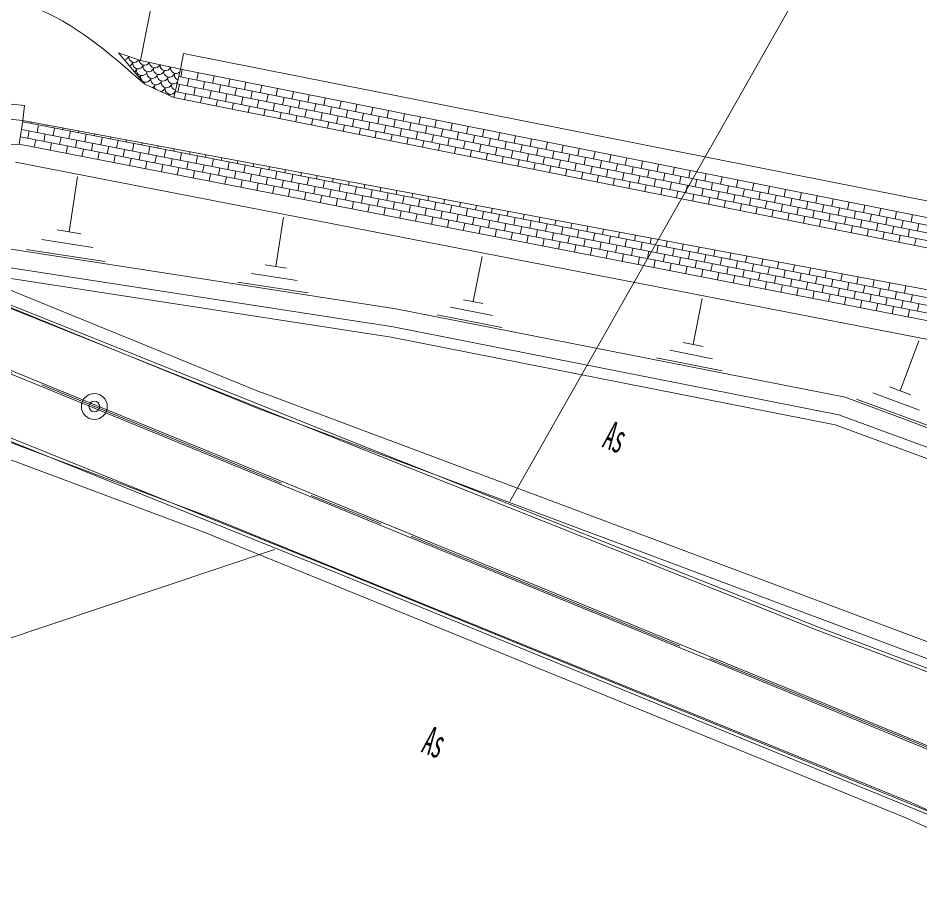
# Model space of a CAD drawing. Units: millimetres, scale not verified. Extents: x 40000 to 680000, y 20000 to 380000.
# Drawn here: x 350906 to 392704, y 271152 to 312145 of the extents above; entities that cross this region are included whole.
import ezdxf
from ezdxf.enums import TextEntityAlignment as Align

# ---------------------------------------------------------------- set-up
doc = ezdxf.new("R2010")
doc.units = ezdxf.units.MM
doc.header["$LTSCALE"] = 1000
doc.header["$PDMODE"] = 32
doc.header["$PDSIZE"] = 500
doc.linetypes.add('CHAIN', pattern=[18.5, 12, -1.5, 3.5, -1.5])
for name, color, linetype, lineweight in [('M-BGD', 7, 'Continuous', 13), ('M-BMK', 2, 'CHAIN', 13), ('M-BMK-SRVR', 3, 'Continuous', 13), ('M-STR-STRC', 7, 'Continuous', 13)]:
    doc.layers.add(name, color=color, linetype=linetype, lineweight=lineweight)
doc.styles.add('ＭＳ ゴシック', font='')
doc.styles.get('ＭＳ ゴシック').set_extended_font_data('MS Gothic')

msp = doc.modelspace()

# ---------------------------------------------------------------- linework, layer by layer
at = {"layer": 'M-BGD'}
for p, q in [((356579, 310178), (357339, 313978)), ((358432, 309771), (358578, 310507)), ((358578, 310507), (421196, 298087)), ((358119, 308461), (358432, 309771)), ((358432, 309771), (421050, 297351)), ((421050, 297351), (358432, 309771)), ((358518, 309754), (358450, 309411)), ((427609, 295694), (358350, 309431)), ((358818, 309338), (358750, 308995)), ((359254, 309608), (359186, 309265)), ((359990, 309462), (359922, 309119)), ((360725, 309316), (360657, 308973)), ((427552, 295348), (358269, 309090)), ((358382, 309068), (358314, 308724)), ((359118, 308922), (359050, 308578)), ((359554, 309192), (359486, 308849)), ((360289, 309046), (360221, 308703)), ((361025, 308900), (360957, 308557)), ((361461, 309171), (361393, 308827)), ((362197, 309025), (362129, 308681)), ((427494, 295003), (358188, 308749)), ((358682, 308651), (358624, 308361)), ((359418, 308505), (359360, 308214)), ((359854, 308776), (359785, 308432)), ((360589, 308630), (360521, 308286)), ((361325, 308484), (361257, 308141)), ((361761, 308754), (361693, 308411)), ((362496, 308608), (362428, 308265)), ((362932, 308879), (362864, 308535)), ((363668, 308733), (363600, 308389)), ((364404, 308587), (364336, 308244)), ((351135, 307394), (351204, 308091)), ((420777, 295972), (358119, 308461)), ((360153, 308359), (360095, 308067)), ((360889, 308214), (360831, 307921)), ((361625, 308068), (361566, 307774)), ((362061, 308338), (361992, 307995)), ((362796, 308192), (362728, 307849)), ((363232, 308462), (363164, 308119)), ((363968, 308316), (363900, 307973)), ((364703, 308171), (364635, 307827)), ((365139, 308441), (365071, 308098)), ((365875, 308295), (365807, 307952)), ((366611, 308149), (366543, 307806)), ((329847, 307961), (362256, 294774)), ((362360, 307922), (362302, 307628)), ((363096, 307776), (363037, 307481)), ((363532, 308046), (363464, 307703)), ((364268, 307900), (364199, 307557)), ((365003, 307754), (364935, 307411)), ((365439, 308025), (365371, 307681)), ((366175, 307879), (366107, 307535)), ((366910, 307733), (366842, 307390)), ((367346, 308003), (367278, 307660)), ((368082, 307857), (368014, 307514)), ((368818, 307711), (368750, 307368)), ((329564, 307267), (361983, 294075)), ((350955, 306297), (351135, 307394)), ((351125, 307333), (426739, 292658)), ((420306, 294448), (351135, 307394)), ((351491, 307262), (351504, 307325)), ((363832, 307630), (363773, 307334)), ((364567, 307484), (364509, 307188)), ((365303, 307338), (365244, 307041)), ((365739, 307608), (365671, 307265)), ((366475, 307462), (366406, 307119)), ((367210, 307317), (367142, 306973)), ((367646, 307587), (367578, 307244)), ((368382, 307441), (368314, 307098)), ((369117, 307295), (369049, 306952)), ((369553, 307565), (369485, 307222)), ((370289, 307420), (370221, 307076)), ((371025, 307274), (370957, 306930)), ((351068, 306988), (426674, 292314)), ((351358, 306575), (351425, 306918)), ((351793, 306847), (351860, 307191)), ((352228, 307119), (352241, 307187)), ((352529, 306704), (352596, 307048)), ((352964, 306976), (352978, 307049)), ((353265, 306561), (353332, 306905)), ((353700, 306833), (353715, 306911)), ((366039, 307192), (365980, 306894)), ((366774, 307046), (366715, 306748)), ((367510, 306900), (367451, 306601)), ((367946, 307171), (367878, 306827)), ((368682, 307025), (368613, 306681)), ((369417, 306879), (369349, 306536)), ((369853, 307149), (369785, 306806)), ((370589, 307003), (370521, 306660)), ((371324, 306857), (371256, 306514)), ((371760, 307128), (371692, 306784)), ((372496, 306982), (372428, 306638)), ((373232, 306836), (373164, 306493)), ((351012, 306642), (426609, 291971)), ((351660, 306160), (351726, 306503)), ((352094, 306432), (352161, 306776)), ((352831, 306289), (352897, 306633)), ((353567, 306146), (353634, 306490)), ((354002, 306418), (354068, 306762)), ((354437, 306691), (354453, 306774)), ((354738, 306275), (354805, 306619)), ((355173, 306548), (355190, 306636)), ((355474, 306133), (355541, 306476)), ((355909, 306405), (355927, 306498)), ((368246, 306754), (368186, 306455)), ((368981, 306608), (368922, 306308)), ((369717, 306463), (369657, 306161)), ((370153, 306733), (370085, 306390)), ((370889, 306587), (370820, 306244)), ((371624, 306441), (371556, 306098)), ((372060, 306711), (371992, 306368)), ((372796, 306566), (372728, 306222)), ((373531, 306420), (373463, 306076)), ((373967, 306690), (373899, 306347)), ((374703, 306544), (374635, 306201)), ((375439, 306398), (375371, 306055)), ((350955, 306297), (336517, 306177)), ((350955, 306297), (420042, 292889)), ((420042, 292889), (350955, 306297)), ((352396, 306017), (352463, 306361)), ((353132, 305874), (353199, 306218)), ((353868, 305731), (353935, 306075)), ((354303, 306003), (354370, 306347)), ((355039, 305860), (355106, 306204)), ((355776, 305718), (355842, 306061)), ((356211, 305990), (356277, 306333)), ((356645, 306262), (356664, 306360)), ((356947, 305847), (357013, 306190)), ((357382, 306119), (357402, 306222)), ((357683, 305704), (357750, 306048)), ((358118, 305976), (358139, 306084)), ((370453, 306317), (370393, 306015)), ((371188, 306171), (371128, 305868)), ((371924, 306025), (371864, 305722)), ((372360, 306295), (372292, 305952)), ((373096, 306149), (373027, 305806)), ((373831, 306003), (373763, 305660)), ((374267, 306274), (374199, 305930)), ((375003, 306128), (374935, 305784)), ((375738, 305982), (375670, 305639)), ((376174, 306252), (376106, 305909)), ((376910, 306106), (376842, 305763)), ((354605, 305588), (354671, 305932)), ((355341, 305445), (355408, 305789)), ((356077, 305303), (356144, 305646)), ((356512, 305575), (356579, 305918)), ((357248, 305432), (357315, 305775)), ((357984, 305289), (358051, 305632)), ((358419, 305561), (358486, 305905)), ((358854, 305833), (358876, 305946)), ((359156, 305418), (359222, 305762)), ((359590, 305690), (359613, 305808)), ((359892, 305275), (359959, 305619)), ((360327, 305547), (360350, 305670)), ((372660, 305879), (372599, 305575)), ((373395, 305733), (373335, 305428)), ((374131, 305587), (374070, 305282)), ((374567, 305857), (374499, 305514)), ((375303, 305711), (375234, 305368)), ((376038, 305566), (375970, 305222)), ((376474, 305836), (376406, 305493)), ((377210, 305690), (377142, 305347)), ((377646, 305960), (377578, 305617)), ((378381, 305814), (378313, 305471)), ((379117, 305669), (379049, 305325)), ((393984, 297080), (350791, 305463)), ((356813, 305160), (356880, 305503)), ((357550, 305017), (357616, 305360)), ((358286, 304874), (358353, 305217)), ((358721, 305146), (358787, 305490)), ((359457, 305003), (359524, 305347)), ((360193, 304860), (360260, 305204)), ((360628, 305132), (360695, 305476)), ((361063, 305405), (361088, 305532)), ((361364, 304989), (361431, 305333)), ((361799, 305262), (361825, 305394)), ((362101, 304847), (362167, 305190)), ((362535, 305119), (362562, 305256)), ((374867, 305441), (374806, 305135)), ((375602, 305295), (375541, 304989)), ((376338, 305149), (376277, 304842)), ((376774, 305420), (376706, 305076)), ((377510, 305274), (377441, 304930)), ((377946, 305544), (377877, 305201)), ((378681, 305398), (378613, 305055)), ((379417, 305252), (379349, 304909)), ((379853, 305523), (379785, 305179)), ((380588, 305377), (380520, 305033)), ((381324, 305231), (381256, 304887)), ((353667, 304794), (353272, 302241)), ((359022, 304731), (359089, 305075)), ((359758, 304588), (359825, 304932)), ((360495, 304445), (360561, 304789)), ((360930, 304717), (360996, 305061)), ((361666, 304574), (361732, 304918)), ((362402, 304432), (362469, 304775)), ((362837, 304704), (362904, 305047)), ((363272, 304976), (363299, 305118)), ((363573, 304561), (363640, 304904)), ((364008, 304833), (364036, 304980)), ((364309, 304418), (364376, 304762)), ((364744, 304690), (364774, 304842)), ((377074, 305003), (377013, 304695)), ((377809, 304857), (377748, 304549)), ((378245, 305128), (378177, 304785)), ((378981, 304982), (378913, 304639)), ((379717, 304836), (379648, 304493)), ((380153, 305106), (380084, 304763)), ((380888, 304960), (380820, 304617)), ((381624, 304815), (381556, 304471)), ((382060, 305085), (381992, 304742)), ((382795, 304939), (382727, 304596)), ((383531, 304793), (383463, 304450)), ((361231, 304302), (361298, 304646)), ((361967, 304159), (362034, 304503)), ((362704, 304017), (362770, 304360)), ((363138, 304289), (363205, 304632)), ((363875, 304146), (363941, 304489)), ((364611, 304003), (364678, 304346)), ((365046, 304275), (365112, 304619)), ((365480, 304547), (365511, 304704)), ((365782, 304132), (365849, 304476)), ((366217, 304404), (366248, 304566)), ((366518, 303989), (366585, 304333)), ((366953, 304261), (366985, 304428)), ((378545, 304712), (378484, 304402)), ((379281, 304566), (379219, 304256)), ((380016, 304420), (379955, 304109)), ((380452, 304690), (380384, 304347)), ((381188, 304544), (381120, 304201)), ((381924, 304398), (381855, 304055)), ((382360, 304669), (382291, 304325)), ((383095, 304523), (383027, 304179)), ((383831, 304377), (383763, 304033)), ((384267, 304647), (384199, 304304)), ((385002, 304501), (384934, 304158)), ((385738, 304355), (385670, 304012)), ((363440, 303874), (363506, 304217)), ((364176, 303731), (364243, 304074)), ((364912, 303588), (364979, 303931)), ((365347, 303860), (365414, 304204)), ((366083, 303717), (366150, 304061)), ((366820, 303574), (366886, 303918)), ((367254, 303846), (367321, 304190)), ((367689, 304118), (367723, 304290)), ((367991, 303703), (368057, 304047)), ((368426, 303976), (368460, 304152)), ((368727, 303561), (368794, 303904)), ((369162, 303833), (369197, 304014)), ((380752, 304274), (380690, 303962)), ((381488, 304128), (381426, 303816)), ((382223, 303982), (382161, 303669)), ((382659, 304252), (382591, 303909)), ((383395, 304106), (383327, 303763)), ((384131, 303960), (384063, 303617)), ((384567, 304231), (384498, 303888)), ((385302, 304085), (385234, 303742)), ((386038, 303939), (385970, 303596)), ((386474, 304209), (386406, 303866)), ((387209, 304063), (387141, 303720)), ((387945, 303918), (387877, 303574)), ((365649, 303445), (365715, 303789)), ((366385, 303302), (366452, 303646)), ((367121, 303159), (367188, 303503)), ((367556, 303431), (367623, 303775)), ((368292, 303288), (368359, 303632)), ((369028, 303146), (369095, 303489)), ((369463, 303418), (369530, 303761)), ((369898, 303690), (369934, 303876)), ((370200, 303275), (370266, 303618)), ((370634, 303547), (370671, 303738)), ((370936, 303132), (371002, 303475)), ((371371, 303404), (371409, 303600)), ((372107, 303261), (372146, 303462)), ((382959, 303836), (382897, 303522)), ((383695, 303690), (383632, 303376)), ((384430, 303544), (384368, 303229)), ((384866, 303815), (384798, 303471)), ((385602, 303669), (385534, 303325)), ((386338, 303523), (386270, 303179)), ((386774, 303793), (386705, 303450)), ((387509, 303647), (387441, 303304)), ((388245, 303501), (388177, 303158)), ((388681, 303772), (388613, 303428)), ((389416, 303626), (389348, 303282)), ((390152, 303480), (390084, 303136)), ((367857, 303016), (367924, 303360)), ((368594, 302873), (368660, 303217)), ((369330, 302731), (369397, 303074)), ((369765, 303003), (369831, 303346)), ((370501, 302860), (370568, 303203)), ((371237, 302717), (371304, 303060)), ((371672, 302989), (371739, 303333)), ((372408, 302846), (372475, 303190)), ((372843, 303118), (372883, 303324)), ((373145, 302703), (373211, 303047)), ((373579, 302975), (373620, 303186)), ((374316, 302832), (374357, 303048)), ((385166, 303398), (385103, 303083)), ((385902, 303252), (385839, 302936)), ((386637, 303106), (386574, 302789)), ((387073, 303377), (387005, 303034)), ((387809, 303231), (387741, 302888)), ((388545, 303085), (388477, 302742)), ((388981, 303355), (388912, 303012)), ((389716, 303209), (389648, 302866)), ((390452, 303064), (390384, 302720)), ((390888, 303334), (390820, 302991)), ((391623, 303188), (391555, 302845)), ((363209, 302918), (362859, 300638)), ((370066, 302588), (370133, 302931)), ((370802, 302445), (370869, 302788)), ((371539, 302302), (371605, 302645)), ((371973, 302574), (372040, 302918)), ((372710, 302431), (372776, 302775)), ((373446, 302288), (373513, 302632)), ((373881, 302560), (373947, 302904)), ((374617, 302417), (374684, 302761)), ((375052, 302690), (375095, 302910)), ((375788, 302547), (375832, 302772)), ((376524, 302404), (376569, 302634)), ((387373, 302961), (387310, 302643)), ((388109, 302815), (388046, 302496)), ((388844, 302669), (388781, 302350)), ((389280, 302939), (389212, 302596)), ((390016, 302793), (389948, 302450)), ((390752, 302647), (390684, 302304)), ((391188, 302918), (391119, 302574)), ((391923, 302772), (391855, 302428)), ((392359, 303042), (392291, 302699)), ((392659, 302626), (392591, 302282)), ((353819, 302155), (352724, 302327)), ((372275, 302159), (372342, 302503)), ((373011, 302016), (373078, 302360)), ((373747, 301873), (373814, 302217)), ((374182, 302145), (374249, 302489)), ((374919, 302002), (374985, 302346)), ((375353, 302275), (375420, 302618)), ((376090, 302132), (376156, 302475)), ((376826, 301989), (376893, 302332)), ((377261, 302261), (377306, 302496)), ((377997, 302118), (378044, 302358)), ((378733, 301975), (378781, 302220)), ((389580, 302523), (389517, 302203)), ((390316, 302377), (390252, 302056)), ((391051, 302231), (390988, 301910)), ((391487, 302501), (391419, 302158)), ((392223, 302355), (392155, 302012)), ((354373, 301510), (352004, 301880)), ((374484, 301730), (374550, 302074)), ((375220, 301587), (375287, 301931)), ((375655, 301860), (375721, 302203)), ((376391, 301717), (376458, 302060)), ((377127, 301574), (377194, 301917)), ((377562, 301846), (377629, 302189)), ((378298, 301703), (378365, 302047)), ((379035, 301560), (379101, 301904)), ((379469, 301832), (379518, 302082)), ((380206, 301689), (380255, 301944)), ((380942, 301546), (380992, 301806)), ((391787, 302085), (391723, 301763)), ((392523, 301939), (392459, 301617)), ((348916, 301693), (368419, 298678)), ((354927, 300866), (351277, 301429)), ((375956, 301444), (376023, 301788)), ((376693, 301302), (376759, 301645)), ((377429, 301159), (377495, 301502)), ((377864, 301431), (377930, 301774)), ((378600, 301288), (378667, 301632)), ((379336, 301145), (379403, 301489)), ((379771, 301417), (379838, 301761)), ((380507, 301274), (380574, 301618)), ((381243, 301131), (381310, 301475)), ((381678, 301404), (381730, 301668)), ((382415, 301261), (382467, 301530)), ((383151, 301118), (383204, 301392)), ((372414, 301102), (372004, 299008)), ((378165, 301016), (378232, 301359)), ((378901, 300873), (378968, 301217)), ((379638, 300730), (379704, 301074)), ((380072, 301002), (380139, 301346)), ((380809, 300859), (380875, 301203)), ((381545, 300716), (381612, 301060)), ((381980, 300989), (382046, 301332)), ((382716, 300846), (382783, 301189)), ((383452, 300703), (383519, 301046)), ((383887, 300975), (383941, 301254)), ((384623, 300832), (384678, 301116)), ((385360, 300689), (385416, 300978)), ((363347, 300564), (362366, 300713)), ((380374, 300587), (380440, 300931)), ((381110, 300444), (381177, 300788)), ((381846, 300301), (381913, 300645)), ((382281, 300574), (382348, 300917)), ((383017, 300431), (383084, 300774)), ((383754, 300288), (383820, 300631)), ((384188, 300560), (384255, 300903)), ((384925, 300417), (384991, 300761)), ((385661, 300274), (385728, 300618)), ((386096, 300546), (386153, 300840)), ((386832, 300403), (386890, 300702)), ((387568, 300260), (387627, 300564)), ((363842, 299987), (361725, 300314)), ((382583, 300158), (382649, 300502)), ((383319, 300016), (383386, 300359)), ((384055, 299873), (384122, 300216)), ((384490, 300145), (384557, 300488)), ((385226, 300002), (385293, 300346)), ((385962, 299859), (386029, 300203)), ((386397, 300131), (386464, 300475)), ((387134, 299988), (387200, 300332)), ((387870, 299845), (387936, 300189)), ((388305, 300118), (388365, 300426)), ((389041, 299975), (389102, 300288)), ((389777, 299832), (389839, 300150)), ((364332, 299412), (361078, 299912)), ((384791, 299730), (384858, 300073)), ((385528, 299587), (385594, 299931)), ((386264, 299444), (386331, 299788)), ((386699, 299716), (386765, 300060)), ((387435, 299573), (387502, 299917)), ((388171, 299430), (388238, 299774)), ((388606, 299703), (388673, 300046)), ((389342, 299560), (389409, 299903)), ((390079, 299417), (390145, 299760)), ((390513, 299689), (390576, 300012)), ((391250, 299546), (391313, 299874)), ((391986, 299403), (392051, 299736)), ((387000, 299301), (387067, 299645)), ((387736, 299158), (387803, 299502)), ((388473, 299015), (388539, 299359)), ((388908, 299288), (388974, 299631)), ((389644, 299145), (389710, 299488)), ((390380, 299002), (390447, 299345)), ((390815, 299274), (390882, 299617)), ((391551, 299131), (391618, 299475)), ((392287, 298988), (392354, 299332)), ((372449, 298920), (371554, 299093)), ((382612, 299155), (382192, 297022)), ((389209, 298872), (389276, 299216)), ((389945, 298730), (390012, 299073)), ((390681, 298587), (390748, 298930)), ((391116, 298859), (391183, 299202)), ((391853, 298716), (391919, 299060)), ((392589, 298573), (392656, 298917)), ((368419, 298678), (389235, 294581)), ((372888, 298365), (370940, 298748)), ((391418, 298444), (391484, 298787)), ((392154, 298301), (392221, 298644)), ((373322, 297812), (370326, 298403)), ((392650, 297197), (391792, 294875)), ((382651, 296928), (381732, 297111)), ((383539, 295804), (380487, 296406)), ((383097, 296365), (381110, 296758)), ((359910, 288981), (342101, 295641)), ((395052, 282509), (362246, 294778)), ((392687, 293979), (390528, 294776)), ((392289, 294690), (391290, 295061)), ((389235, 294581), (398503, 291147)), ((393082, 293264), (389761, 294493)), ((359648, 288278), (343911, 294163)), ((394779, 281810), (361983, 294075)), ((359910, 288981), (392329, 275789)), ((359638, 288282), (392046, 275095))]:
    msp.add_line(p, q, dxfattribs=at)
for points in [[(351135, 307394), (335731, 308927), (331199, 310866), (326967, 312470), (322173, 313815), (315957, 315253), (311330, 315620), (305730, 316178), (300421, 315860), (295764, 315292), (278807, 311773), (270041, 310101)], [(439807, 275475), (437654, 275268), (434341, 274907), (430418, 274765), (425867, 274814), (421207, 275250), (416013, 275921), (411084, 276757), (405991, 277843), (400730, 279268), (395100, 281090), (388022, 283759), (366124, 292469), (346576, 300287), (339159, 303305), (333353, 305662), (328987, 307335), (325365, 308656), (320909, 309969), (316508, 310953), (312182, 311556), (309008, 311786), (306590, 311823)], [(439793, 275624), (437639, 275417), (434331, 275056), (430416, 274915), (425875, 274964), (421223, 275399), (416036, 276069), (411112, 276904), (406026, 277989), (400773, 279412), (395150, 281232), (388076, 283899), (366180, 292608), (346632, 300426), (339215, 303444), (333408, 305802), (329040, 307475), (325412, 308799), (320947, 310114), (316535, 311100), (312197, 311705), (309014, 311936), (306592, 311972)], [(351204, 308091), (335907, 309613), (332122, 311232)], [(355554, 310532), (356776, 309075), (358119, 308461)], [(355554, 310532), (356579, 310178), (358432, 309771)], [(440294, 272688), (424224, 270609), (418471, 269835), (416282, 269668), (413035, 269865), (409137, 270379), (405605, 271185), (402104, 272226), (397748, 273644), (393611, 275185), (365762, 286569), (348772, 293414), (333104, 299550), (328105, 301476), (323401, 303144), (319199, 304432), (314392, 305385), (309487, 305898), (306940, 306004)], [(440313, 272540), (424243, 270461), (418486, 269686), (416283, 269517), (413021, 269715), (409111, 270231), (405566, 271040), (402059, 272083), (397698, 273502), (393556, 275046), (365706, 286430), (348716, 293275), (333050, 299410), (328053, 301335), (323354, 303002), (319162, 304286), (314370, 305236), (309476, 305748), (306934, 305854)], [(335112, 305896), (338409, 305070), (348638, 300871), (368290, 297839), (388949, 293763), (398249, 290358), (405782, 287696)], [(333023, 302806), (334853, 302086), (370436, 287523), (384753, 281670), (393302, 278174), (397110, 276719), (400512, 275653), (402867, 274975)], [(333078, 302945), (334909, 302225), (370493, 287662), (384810, 281809), (393358, 278313), (397159, 276860), (400555, 275797), (402909, 275120)], [(348864, 300348), (368191, 297362), (388780, 293295), (398067, 289889), (405612, 287205), (409838, 285908), (408831, 279123)]]:
    msp.add_lwpolyline(points, dxfattribs=at)
for centre, radius, start, end in [((355804, 310466), 250, 273.2468, 336.4789), ((356288, 310338), 250, 173.9966, 327.8302), ((356771, 310210), 250, 182.9632, 330.6059), ((355982, 310161), 250, 289.0453, 345.1872), ((356466, 310033), 250, 165.1878, 345.1867), ((356160, 309855), 250, 303.2881, 345.1872), ((356643, 309727), 250, 165.1872, 345.1872), ((356949, 309905), 250, 165.1872, 345.1872), ((357255, 310083), 250, 179.6077, 335.651), ((357432, 309777), 250, 165.1872, 345.1872), ((357738, 309955), 250, 174.6554, 340.6033), ((358221, 309827), 250, 169.7555, 317.0909), ((356338, 309549), 250, 317.1165, 345.1872), ((356821, 309422), 250, 165.1878, 345.1867), ((357127, 309599), 250, 165.1872, 345.1872), ((357305, 309294), 250, 165.1878, 345.1867), ((357610, 309471), 250, 165.1872, 345.1872), ((357916, 309649), 250, 165.1878, 345.1867), ((358094, 309344), 250, 165.1872, 323.2876), ((358399, 309521), 250, 165.1872, 250.5298), ((356516, 309244), 250, 331.3868, 345.1872), ((356999, 309116), 250, 165.1872, 181.9854), ((356999, 309116), 250, 304.1409, 345.1872), ((357482, 308988), 250, 165.1872, 214.5458), ((357482, 308988), 250, 276.3326, 345.1872), ((357788, 309166), 250, 165.1867, 345.1877), ((357966, 308860), 250, 165.1872, 331.7212), ((358271, 309038), 250, 165.1872, 253.2905), ((357660, 308682), 250, 333.0392, 345.1872), ((358144, 308555), 250, 165.1872, 177.8043), ((421795, 341174), 71719, 245.71244, 265.59153), ((420449, 336511), 67666, 245.18123, 265.30547)]:
    msp.add_arc(centre, radius, start, end, dxfattribs=at)
msp.add_open_spline([(356776, 309075), (355144, 310513), (353512, 311952), (351596, 312642), (349655, 313341), (347423, 313272), (345257, 313280), (343078, 313288), (340964, 313374), (338851, 313459)], degree=3, knots=[0, 0, 0, 0, 1, 1, 1, 2, 2, 2, 3, 3, 3, 3], dxfattribs=at)
at = {"layer": 'M-BMK'}
msp.add_lwpolyline([(333051, 302876), (334881, 302155), (370465, 287592), (384782, 281739), (393330, 278243), (397132, 276791), (400528, 275727), (402893, 275063)], dxfattribs=at)
at = {"layer": 'M-BMK-SRVR'}
msp.add_circle((354442, 294150), 600, dxfattribs=at)
msp.add_point((354442, 294150), dxfattribs=at)
at = {"layer": 'M-STR-STRC'}
for p, q in [((373691, 289757), (389325, 317309)), ((362788, 287527), (347464, 282387))]:
    msp.add_line(p, q, dxfattribs=at)

# ---------------------------------------------------------------- texts
at = {"layer": 'M-BGD', "style": 'ＭＳ ゴシック', "width": 0.5}
for p in [(377783, 291923), (369398, 277793)]:
    msp.add_text('As', height=1320, rotation=338, dxfattribs=at).set_placement(p, align=Align.BOTTOM_LEFT)

doc.saveas('drawing.dxf')
